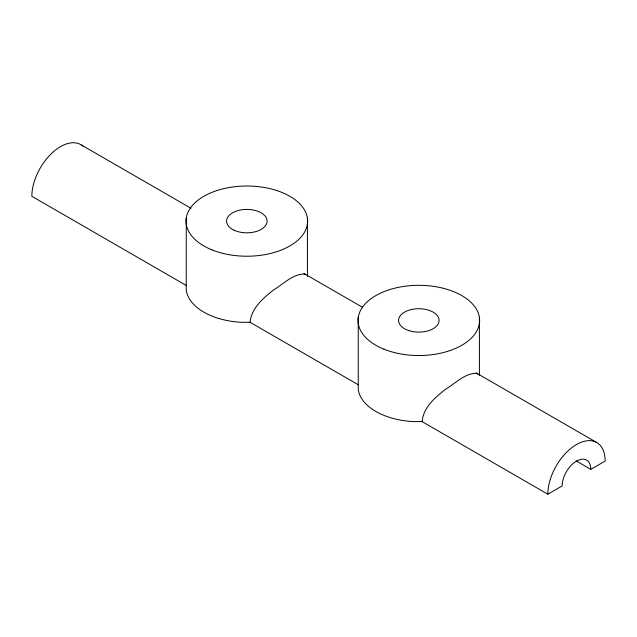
<?xml version="1.0" encoding="UTF-8"?>
<svg xmlns="http://www.w3.org/2000/svg" width="637" height="637" viewBox="0 0 637 637"><rect width="100%" height="100%" fill="white"/><g stroke="black" fill="none" stroke-linecap="round" stroke-linejoin="round"><path stroke-width="0.96" d="M547.82 494.193L562.153 485.92A20.273 11.705 -60 0 1 576.485 461.092A20.273 11.705 -60 0 1 590.817 469.365L605.15 461.092A40.537 23.402 -60 0 0 576.485 444.538A40.537 23.402 -60 0 0 547.82 494.193L422.06 421.583M191.044 208.299L80.788 144.639A40.537 23.402 -60 0 0 49.543 155.5A40.537 23.402 -60 0 0 31.85 196.3L186.036 285.32M303.881 273.448L362.461 307.265M476.158 372.908L596.758 442.532M576.174 460.909L590.817 469.365M249.784 322.123L358.312 384.78M477.567 374.15L476.906 373.338C464.66 372.948 454.961 383.872 445 389.613L444.522 390.099C434.33 398.149 423.39 407.768 422.076 421.59L413.524 421.59A60.81 35.107 0 0 1 358.249 389.677L358.249 317.361M305.577 274.85L304.916 274.045C292.678 273.655 282.963 284.564 273.01 290.313L272.532 290.806C262.34 298.857 251.4 308.475 250.086 322.298L241.534 322.298A60.81 35.107 0 0 1 186.259 290.384L186.259 218.061M479.406 317.361L479.406 375.655M307.416 218.061L307.416 276.354M81.52 145.101A40.537 23.402 -60 0 1 82.921 146.168M383.952 349.18A60.81 35.107 0 0 0 479.406 323.477A60.81 35.107 0 0 0 393.133 288.601A60.81 35.107 0 0 0 383.952 349.18M408.691 330.555A20.273 11.705 0 0 0 439.1 320.419A20.273 11.705 0 0 0 408.691 310.283A20.273 11.705 0 0 0 408.691 330.555M211.962 249.879A60.81 35.107 0 0 0 307.416 224.184A60.81 35.107 0 0 0 221.143 189.3A60.81 35.107 0 0 0 211.962 249.879M233.994 230.172A20.273 11.705 0 0 0 266.839 223.014A20.273 11.705 0 0 0 239.679 210.17A20.273 11.705 0 0 0 233.994 230.172"/></g></svg>
